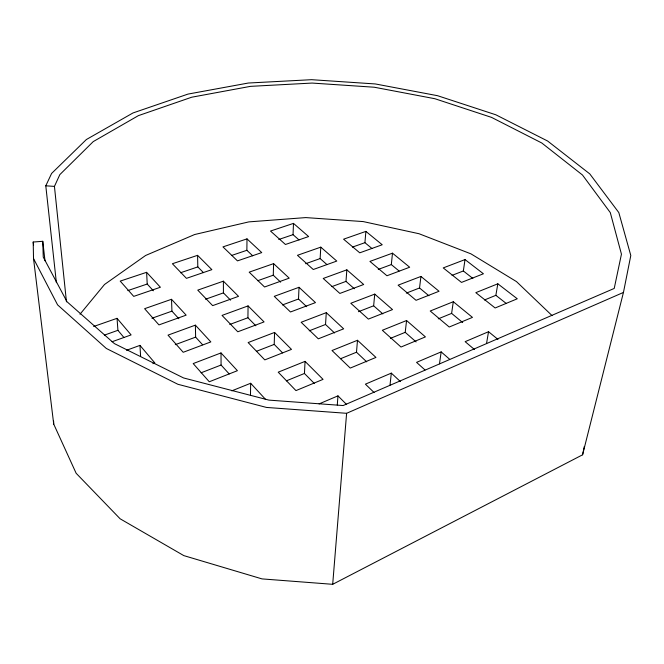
<?xml version="1.0" encoding="UTF-8"?>
<svg xmlns="http://www.w3.org/2000/svg" width="664" height="664" viewBox="0 0 664 664"><rect width="100%" height="100%" fill="white"/><g stroke="black" fill="none" stroke-linecap="round" stroke-linejoin="round"><path stroke-width="1" d="M252.727 255.814L246.867 250.295L247 238.874L222.955 246.883L237.48 260.886L261.74 252.594L247 238.874M255.856 325.792L247.929 317.741L248.07 305.905L222.05 315.408L237.787 331.784L264.064 321.916L248.07 305.905M250.477 395.495L250.66 383.269L231.794 390.855M280.648 282.15L273.277 275.195L273.601 263.633L249.174 272.165L264.562 286.997L289.205 278.15L273.601 263.633M282.607 352.916L274.215 344.408L274.572 332.44L248.137 342.558L264.803 359.896L291.488 349.38L274.572 332.44M299.049 239.961L293.04 234.666L293.488 223.386L270.505 231.047L285.445 244.485L308.619 236.558L293.488 223.386M306.66 306.685L298.509 298.991L299.024 287.296L274.257 296.343L290.483 311.989L315.475 302.601L299.024 287.296M314.429 383.576L304.444 373.467L305.058 361.374L278.216 372.18L295.953 390.606L323.053 379.368L305.058 361.374M326.937 264.571L320.139 258.57L320.787 247.149L297.464 255.3L313.267 269.509L336.781 261.068L320.787 247.149M334.523 332.963L325.534 324.48L326.281 312.653L301.149 322.272L318.313 338.823L343.661 328.829L326.281 312.653M354.344 288.757L345.986 281.387L346.849 269.833L323.219 278.465L339.868 293.438L363.689 284.491L346.849 269.833M337.279 405.023L337.968 395.86L319.102 403.895M45.003 260.786L42.762 241.298L33.2 242.028L33.524 258.562L53.718 424.113L76.136 473.258L120.118 518.791L183.812 555.61L262.031 578.9L332.689 584.312L346.608 413.307L623.454 292.426L630.8 255.499L618.823 212.58L589.781 173.893L547.601 141.009L495.834 114.789L437.551 95.699L375.359 83.954L311.574 79.688L248.361 83.025L187.995 94.089L133.007 112.946L86.378 139.523L51.601 173.453L45.791 185.804L56.382 282.681M371.873 248.436L364.926 242.675L365.881 231.396L343.587 239.189L359.755 252.826L382.215 244.759L365.881 231.396M366.727 361.863L356.485 352.219L357.498 340.275L332.017 350.526L350.26 368.08L375.948 357.423L357.498 340.275M382.846 313.906L373.649 305.797L374.737 294.119L350.799 303.274L368.387 319.093L392.515 309.59L374.737 294.119M399.072 271.003L391.328 264.579L392.49 253.167L369.931 261.409L386.946 275.759L409.671 267.227L392.49 253.167M390 385.211L391.32 373.126L365.407 384.166L374.073 392.515M416.104 341.927L405.214 332.332L406.575 320.521L382.339 330.274L400.998 347.031L425.416 336.897L406.575 320.521M428.902 295.754L419.54 287.977L420.934 276.44L398.109 285.171L416.054 300.311L439.045 291.255L420.934 276.44M439.485 363.831L441.162 351.887L416.56 362.37L424.985 369.948M462.692 322.571L451.62 313.391L453.296 301.722L430.222 311.009L449.229 327.02L472.461 317.384L453.296 301.722M472.859 278.423L463.347 270.97L465.024 259.574L483.417 273.776L461.497 282.416L443.237 267.907L465.024 259.574M486.538 343.512L488.538 331.701L497.959 339.404M484.454 299.987L495.859 295.331L497.826 283.802L517.273 298.792L495.136 307.98L475.822 292.658L497.826 283.802M332.689 584.312L582.577 454.807L584.328 446.391M582.577 454.807L623.454 292.426M66.458 301.805L54.44 186.401L59.843 174.615L93.259 141.59L138.369 115.644L191.755 97.201L250.494 86.353L312.08 83.066L374.255 87.225L434.837 98.712L491.526 117.379L541.741 142.968L582.477 175.005L610.299 212.596L621.446 254.171L614.225 288.433L343.139 405.546L268.937 400.118L183.588 377.957L114.391 343.62L66.998 301.73L43.251 257.084L42.762 241.298M80.004 314.221L104.53 284.474L145.615 255.474L194.643 234.525L248.842 221.884L305.78 217.593L363.233 221.585L419.042 233.736L470.95 253.856L516.476 281.594L552.083 315.624M488.538 331.701L465.149 341.661L474.503 349.554M286.367 380.846L304.444 373.467M340.566 358.718L356.485 352.219M390.407 338.374L405.214 332.332M438.248 318.853L451.62 313.391M201.092 372.794L221.079 365.034L229.204 373.957M256.412 351.314L274.215 344.408M309.225 330.813L325.534 324.48M358.435 311.707L373.649 305.797M406.31 293.114L419.54 287.977M452.043 275.361L463.347 270.97M221.012 352.933L193.191 363.573L209.285 381.767L237.405 370.686L221.012 352.933L221.079 365.034M152.894 363.673L154.837 362.942L139.963 345.38L126.525 350.285M175.279 344.674L195.631 337.129L202.611 344.782M229.752 324.48L247.929 317.741M282.424 304.95L298.509 298.991M331.909 286.607L345.986 281.387M378.256 269.426L391.328 264.579M195.374 325.144L168.017 335.137L183.198 352.293L210.837 341.91L195.374 325.144L195.631 337.129M112.042 341.752L131.098 334.913L117.047 318.322L93.657 326.489M104.381 335.129L117.918 330.323L123.894 337.47M151.931 318.255L171.943 311.15L178.865 318.745M205.525 299.24L223.428 292.89L230.582 300.145M257.757 280.706L273.277 275.195M305.656 263.708L320.139 258.57M352.41 247.116L364.926 242.675M171.511 299.298L144.611 308.694L158.962 324.903L186.144 315.151L171.511 299.298L171.943 311.15M223.386 281.171L197.756 290.127L212.654 305.631L238.534 296.343L223.386 281.171L223.428 292.89M127.812 290.6L147.217 284.034L153.384 290.791M180.5 272.763L197.814 266.903L203.483 272.663M231.595 255.466L246.867 250.295M278.772 239.496L293.04 234.666M146.611 272.315L120.209 281.113L133.721 296.385L160.397 287.255L146.611 272.315L147.217 284.034M197.582 255.333L172.399 263.732L186.443 278.349L211.874 269.65L197.582 255.333L197.814 266.903M45.791 185.804L54.44 186.401M346.608 413.307L266.471 407.43L177.894 384.282L106.315 348.459L57.594 304.876L33.524 258.562M495.859 295.331L506.3 303.498M441.162 351.887L449.669 359.282M391.32 373.126L400.417 381.592M337.968 395.86L346.525 404.426M250.66 383.269L265.326 399.13M33.2 242.028L33.574 245.107M117.047 318.322L117.918 330.323M139.963 345.38L140.61 356.502M53.61 421.15L53.718 424.113"/></g></svg>
